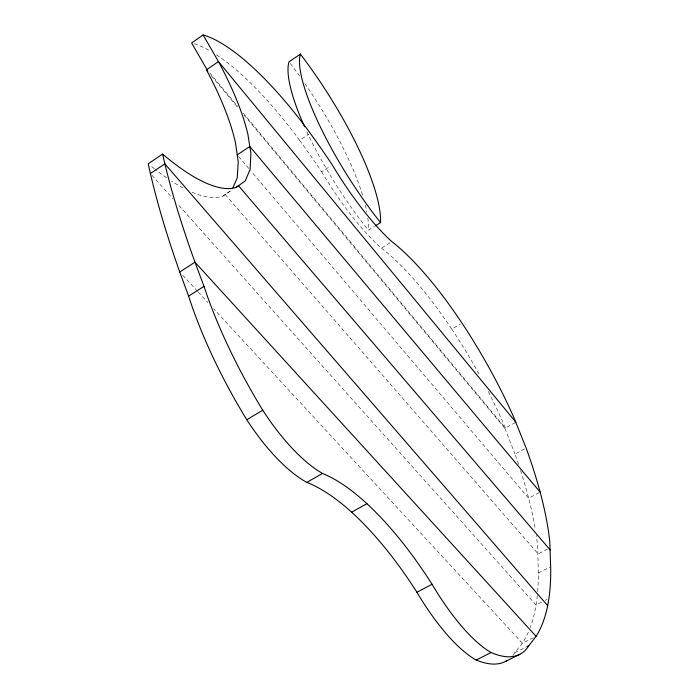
<?xml version="1.0" encoding="UTF-8"?>
<svg xmlns="http://www.w3.org/2000/svg" width="699" height="699" viewBox="0 0 699 699"><rect width="100%" height="100%" fill="white"/><g stroke="black" fill="none" stroke-linecap="round" stroke-linejoin="round"><path stroke-width="0.52" stroke-dasharray="3.5 2.62" d="M537.653 591.564A495.565 162.972 57.2 0 0 538.3 573.04L537.749 547.771A306.38 94.461 59.3 0 0 536.282 535.364M512.83 655.417A207.131 67.558 61.2 0 0 514.796 652.7L522.38 643.211A495.565 162.972 57.2 0 0 528.4 631.983M192.138 192.277A184.789 59.896 54 0 0 222.78 196.166L232.077 189.534M216.489 54.898A183.662 56.619 57 0 1 299.583 140.316L308.477 134.47M222.78 196.166L232.618 189.717M299.583 140.316A294.393 97.545 57.1 0 1 321.601 171.779L330.496 166.039M306.852 131.744A132.251 32.748 57.7 0 0 368.382 230.163L374.463 226.371M321.601 171.779A111.884 28.441 57.6 0 0 381.366 248.154L390.138 242.745M381.366 248.154A172.723 49.253 60 0 1 451.772 329.133L460.134 324.231M244.1 115.108L504.914 428.338L514.927 422.781M518.562 464.407A306.38 94.461 59.3 0 0 515.014 454.105L524.285 449.029M539.182 492.638L528.662 498.273L251.334 171.482M547.474 549.056L538.178 553.896L225.139 194.479M538.3 573.04L549.711 567.151M541.559 602.206L536.037 605.011L177.328 203.689M545.237 600.327L547.072 599.393M533.354 637.706L522.38 643.211L213.78 308.897M514.796 652.7L526.006 647.099M182.701 275.223L197.502 291.256M198.245 292.06L207.865 302.484M151.858 175.196L172.959 198.804M238.63 156.515L250.626 170.652M209.752 72.871L237.643 106.379M243.217 113.081L505.386 428.076L503.228 422.991A184.519 53.002 60.1 0 0 487.133 389.264M211.316 75.745L237.817 107.567M504.914 428.338L515.014 454.105M290.33 63.53A155.554 42.884 56.5 0 1 299.417 75.824M304.834 83.513A155.554 42.884 56.5 0 1 363.052 196.664M365.315 204.947A155.554 42.884 56.5 0 1 366.853 211.98M367.823 217.974A155.554 42.884 56.5 0 1 368.382 230.163M194.374 43.766A183.662 56.619 57 0 1 210.486 51.184M451.772 329.133A184.519 53.002 60.1 0 1 480.178 376.176M520.572 470.514A306.38 94.461 59.3 0 1 535.277 528.925M183.147 187.97A184.789 59.896 54 0 1 171.508 181.102M166.545 177.782A184.789 59.896 54 0 1 155.318 169.534M154.435 168.843A184.789 59.896 54 0 1 149.997 165.27M537.295 595.496A495.565 162.972 57.2 0 1 530.183 627.588"/><path stroke-width="1.05" d="M526.941 646.627L528.811 645.693L536.098 636.335A497.33 158.455 57.3 0 0 547.666 605.666L548.916 598.458A497.33 158.455 57.3 0 0 550.655 566.653L549.755 541.507A307.368 91.779 59.3 0 0 526.137 448.015L513.695 417.163A185.043 51.543 60 0 0 461.995 323.139A173.212 47.89 60 0 0 391.894 241.662A112.163 27.637 57.6 0 1 332.278 164.894A295.371 94.942 57.2 0 0 310.26 133.299A184.221 55.081 57.1 0 0 203.077 34.95L191.631 42.971L206.956 69.524M232.933 187.603L237.206 177.922L238.263 162.002L235.423 142.517A184.789 59.896 54 0 0 206.441 69.883L218.464 61.573L515.879 422.257M375.337 225.829L380.544 222.588A156.052 41.512 56.6 0 0 300.387 54.103L289.019 61.809A132.251 32.748 57.7 0 0 304.563 126.729M203.077 34.95L218.464 61.573A185.436 58.235 54.2 0 1 247.874 134.208L250.924 153.631L250.102 169.438L245.227 180.91L236.192 187.376A185.436 58.235 54.2 0 1 162.579 154.068L148.205 163.793L150.399 173.57A513.94 149.901 60.5 0 0 179.739 272.016L188.599 296.131A231.928 80.236 59.2 0 0 246.764 419.732A113.264 42.386 59.2 0 0 306.809 482.38A226.092 91.053 64.7 0 1 351.641 512.192A244.038 98.83 64.9 0 1 416.927 592.245A118.454 38.917 62.4 0 0 476.211 660.031A207.131 67.558 61.2 0 0 507.334 660.372M150.399 173.57L164.859 163.828L162.579 154.068M237.223 154.855L249.805 146.502L540.144 492.131M235.816 187.481L238.49 185.733L550.489 550.323M179.739 272.016L194.977 262.212A515.565 145.637 60.4 0 1 164.859 163.828L547.666 605.666M188.599 296.131L203.994 286.345L194.977 262.212L536.098 636.335M246.764 419.732L262.763 410.226A113.701 41.232 59.2 0 0 322.545 473.424A227.053 88.677 64.5 0 1 366.931 503.699A245.096 96.27 64.7 0 1 432.069 584.277A118.865 37.833 62.3 0 0 491.126 652.534A207.83 65.662 61.1 0 0 528.811 645.693M306.809 482.38L322.545 473.424M351.641 512.192L366.931 503.699M416.927 592.245L432.069 584.277M476.211 660.031L491.126 652.534M505.534 661.42L519.873 654.273M206.441 69.883L207.83 71.551M262.763 410.226A232.758 78.017 59.2 0 1 203.994 286.345M380.544 222.588A132.627 31.673 57.7 0 1 300.387 54.103"/></g></svg>
